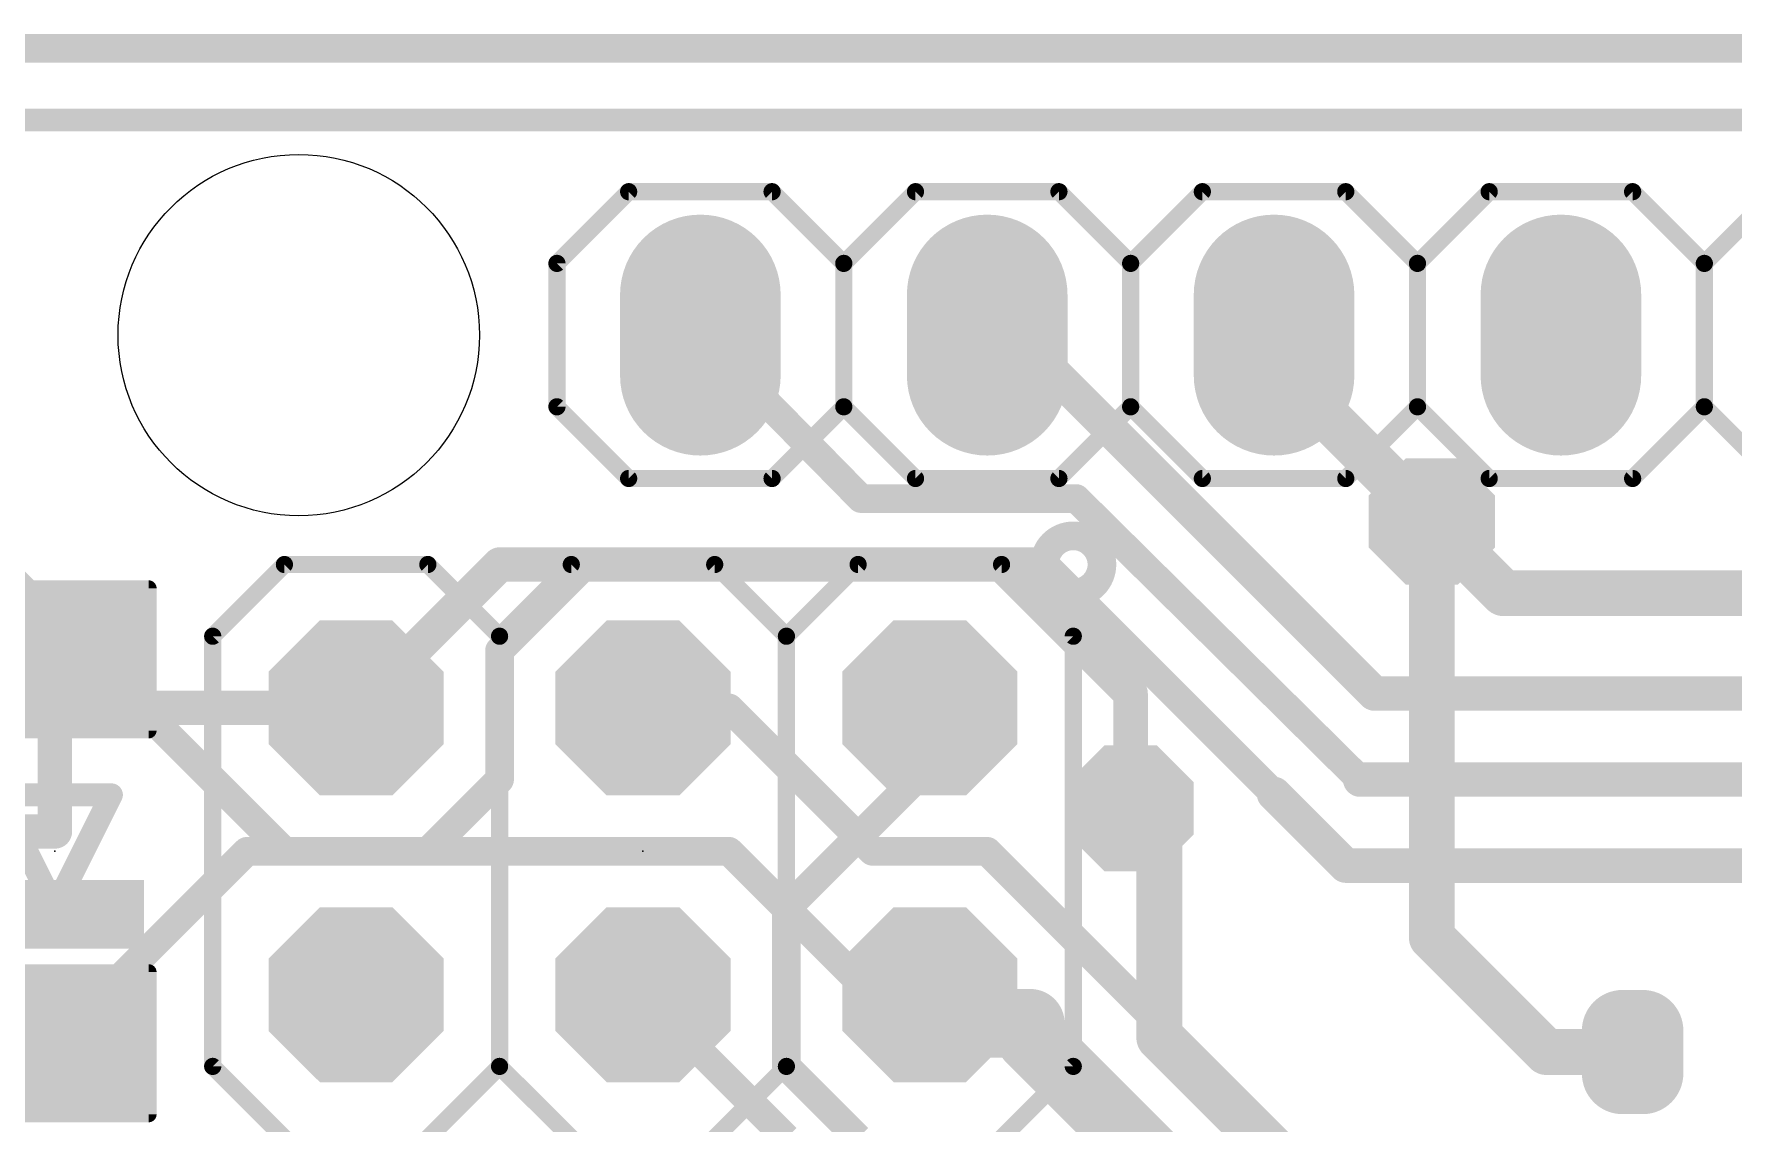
# Model space of a CAD drawing. Extents: x -20 to 130, y -23 to 56.
# Drawn here: x 12.9 to 27.94, y 43.82 to 53.47 of the extents above; entities that cross this region are included whole.
import ezdxf

# ---------------------------------------------------------------- set-up
doc = ezdxf.new("R2010")
doc.units = 0
for name, color, linetype in [('1', 22, 'CONTINUOUS'), ('16', 175, 'CONTINUOUS'), ('17', 82, 'CONTINUOUS'), ('18', 2, 'CONTINUOUS'), ('20', 7, 'CONTINUOUS'), ('21', 253, 'CONTINUOUS'), ('23', 7, 'CONTINUOUS')]:
    doc.layers.add(name, color=color, linetype=linetype)

# ---------------------------------------------------------------- blocks, each defined once
blk = doc.blocks.new('RECT176000X143744R80')
at = {"const_width": 0.3594}
blk.add_lwpolyline([(0.3703, -0.0898), (0.3703, 0.0898, 0.4142), (0.1906, 0.2695), (-0.1906, 0.2695, 0.4142), (-0.3703, 0.0898), (-0.3703, -0.0898, 0.4142), (-0.1906, -0.2695), (0.1906, -0.2695, 0.4142)], format="xyb", close=True, dxfattribs=at)
blk.add_solid([(-0.216, -0.1152), (0.216, -0.1152), (-0.216, 0.1152), (0.216, 0.1152)])
blk = doc.blocks.new('RECT')
blk.add_solid([(-0.5, -0.5), (0.5, -0.5), (-0.5, 0.5), (0.5, 0.5)])
blk = doc.blocks.new('RECT224000X288000R10')
at = {"const_width": 0.07}
blk.add_lwpolyline([(0.665, -0.83), (0.665, 0.83, 0.4142), (0.63, 0.865), (-0.63, 0.865, 0.4142), (-0.665, 0.83), (-0.665, -0.83, 0.4142), (-0.63, -0.865), (0.63, -0.865, 0.4142)], format="xyb", close=True, dxfattribs=at)
blk.add_solid([(-0.6475, -0.8475), (0.6475, -0.8475), (-0.6475, 0.8475), (0.6475, 0.8475)])
blk = doc.blocks.new('OCTAGONP')
at = {"const_width": 0.5}
blk.add_lwpolyline([(-0.25, -0.1036), (-0.25, 0.1036), (-0.1036, 0.25), (0.1036, 0.25), (0.25, 0.1036), (0.25, -0.1036), (0.1036, -0.25), (-0.1036, -0.25), (-0.25, -0.1036), (-0.25, 0.1036)], dxfattribs=at)
blk = doc.blocks.new('LONGP50')
at = {"const_width": 1}
blk.add_lwpolyline([(-0.25, 0), (0.25, 0)], dxfattribs=at)
at = {"const_width": 0.5}
for points in [[(-0.25, 0.25, 1), (-0.25, -0.25)], [(0.25, -0.25, 1), (0.25, 0.25)]]:
    blk.add_lwpolyline(points, format="xyb", dxfattribs=at)
blk = doc.blocks.new('OCTAGONV')
at = {"const_width": 0.5}
blk.add_lwpolyline([(-0.25, -0.1036), (-0.25, 0.1036), (-0.1036, 0.25), (0.1036, 0.25), (0.25, 0.1036), (0.25, -0.1036), (0.1036, -0.25), (-0.1036, -0.25), (-0.25, -0.1036), (-0.25, 0.1036)], dxfattribs=at)

msp = doc.modelspace()

# ---------------------------------------------------------------- linework, layer by layer
at = {"layer": '1'}
for points, const_width in [([(0.635, 52.705), (67.945, 52.705)], 0.2032), ([(23.876, 50.546), (23.876, 50.8)], 0.4064), ([(25.273, 49.149), (23.876, 50.546)], 0.4064), ([(25.273, 49.149), (25.273, 45.466)], 0.4064), ([(17.018, 48.768), (15.748, 47.498)], 0.3048), ([(21.463, 48.768), (17.018, 48.768)], 0.3048), ([(22.606, 47.625), (21.463, 48.768)], 0.3048), ([(13.511, 47.498), (13.081, 47.928)], 0.3048), ([(13.081, 47.928), (13.081, 46.404)], 0.3048), ([(22.606, 46.609), (22.606, 47.625)], 0.3048), ([(15.748, 47.498), (13.511, 47.498)], 0.3048), ([(19.05, 47.498), (18.288, 47.498)], 0.254), ([(20.32, 46.228), (19.05, 47.498)], 0.254), ([(13.081, 46.404), (12.368, 46.404)], 0.3048), ([(14.781, 46.228), (13.081, 44.528)], 0.254), ([(19.05, 46.228), (14.781, 46.228)], 0.254), ([(20.32, 44.958), (19.05, 46.228)], 0.254), ([(21.336, 46.228), (20.32, 46.228)], 0.254), ([(24.003, 43.561), (21.336, 46.228)], 0.254), ([(25.273, 45.466), (26.289, 44.45)], 0.4064), ([(19.558, 43.688), (18.288, 44.958)], 0.254), ([(20.828, 44.958), (20.32, 44.958)], 0.254), ([(26.289, 44.45), (27.051, 44.45)], 0.4064)]:
    msp.add_lwpolyline(points, dxfattribs=dict(at, const_width=const_width))
for points, const_width in [([(23.9776, 50.8, 1), (23.7744, 50.8)], 0.2032), ([(23.9478, 50.6178, 1), (23.8042, 50.4742)], 0.2032), ([(23.7744, 50.546, 1), (23.9776, 50.546)], 0.2032), ([(25.3746, 49.149, 1), (25.1714, 49.149)], 0.2032), ([(25.2012, 49.0772, 1), (25.3448, 49.2208)], 0.2032), ([(17.018, 48.8442, 1), (17.018, 48.6918)], 0.1524), ([(17.0719, 48.7141, 1), (16.9641, 48.8219)], 0.1524), ([(21.5169, 48.8219, 1), (21.4091, 48.7141)], 0.1524), ([(21.463, 48.6918, 1), (21.463, 48.8442)], 0.1524), ([(13.1349, 47.9819, 1), (13.0271, 47.8741)], 0.1524), ([(13.1572, 47.928, 1), (13.0048, 47.928)], 0.1524), ([(22.6822, 47.625, 1), (22.5298, 47.625)], 0.1524), ([(22.5521, 47.5711, 1), (22.6599, 47.6789)], 0.1524), ([(13.511, 47.5742, 1), (13.511, 47.4218)], 0.1524), ([(13.4571, 47.4441, 1), (13.5649, 47.5519)], 0.1524), ([(15.6941, 47.5519, 1), (15.8019, 47.4441)], 0.1524), ([(15.748, 47.4218, 1), (15.748, 47.5742)], 0.1524), ([(18.288, 47.5615, 1), (18.288, 47.4345)], 0.127), ([(19.0949, 47.5429, 1), (19.0051, 47.4531)], 0.127), ([(19.05, 47.4345, 1), (19.05, 47.5615)], 0.127), ([(22.5298, 46.609, 1), (22.6822, 46.609)], 0.1524), ([(13.081, 46.3278, 1), (13.081, 46.4802)], 0.1524), ([(13.0048, 46.404, 1), (13.1572, 46.404)], 0.1524), ([(14.781, 46.2915, 1), (14.781, 46.1645)], 0.127), ([(14.8259, 46.1831, 1), (14.7361, 46.2729)], 0.127), ([(19.0949, 46.2729, 1), (19.0051, 46.1831)], 0.127), ([(19.05, 46.1645, 1), (19.05, 46.2915)], 0.127), ([(20.32, 46.2915, 1), (20.32, 46.1645)], 0.127), ([(21.3809, 46.2729, 1), (21.2911, 46.1831)], 0.127), ([(21.336, 46.1645, 1), (21.336, 46.2915)], 0.127), ([(20.2751, 46.1831, 1), (20.3649, 46.2729)], 0.127), ([(25.3448, 45.5378, 1), (25.2012, 45.3942)], 0.2032), ([(25.1714, 45.466, 1), (25.3746, 45.466)], 0.2032), ([(18.3329, 45.0029, 1), (18.2431, 44.9131)], 0.127), ([(20.32, 45.0215, 1), (20.32, 44.8945)], 0.127), ([(20.2751, 44.9131, 1), (20.3649, 45.0029)], 0.127), ([(20.828, 44.8945, 1), (20.828, 45.0215)], 0.127), ([(13.0361, 44.5729, 1), (13.1259, 44.4831)], 0.127), ([(26.289, 44.5516, 1), (26.289, 44.3484)], 0.2032), ([(26.2172, 44.3782, 1), (26.3608, 44.5218)], 0.2032), ([(27.051, 44.3484, 1), (27.051, 44.5516)], 0.2032)]:
    msp.add_lwpolyline(points, format="xyb", dxfattribs=dict(at, const_width=const_width))
at = {"layer": '16'}
for points, const_width in [([(0.635, 52.705), (67.691, 52.705)], 0.2032), ([(20.2184, 49.3522), (18.796, 50.8)], 0.254), ([(21.59, 50.8), (21.336, 50.8)], 0.3048), ([(24.765, 47.625), (21.59, 50.8)], 0.3048), ([(22.1234, 49.3522), (20.2184, 49.3522)], 0.254), ([(24.638, 46.863), (22.1234, 49.3522)], 0.254), ([(25.908, 48.514), (25.273, 49.149)], 0.4064), ([(17.8054, 48.7934), (17.018, 48.006)], 0.254), ([(21.8186, 48.7934), (17.8054, 48.7934)], 0.254), ([(23.876, 46.736), (21.8186, 48.7934)], 0.254), ([(15.113, 46.228), (12.7, 48.641)], 0.254), ([(29.845, 48.514), (25.908, 48.514)], 0.4064), ([(17.018, 48.006), (17.018, 46.863)], 0.254), ([(29.464, 47.625), (24.765, 47.625)], 0.3048), ([(20.828, 46.99), (20.828, 47.498)], 0.254), ([(19.558, 45.72), (20.828, 46.99)], 0.254), ([(17.018, 46.863), (16.383, 46.228)], 0.254), ([(29.083, 46.863), (24.638, 46.863)], 0.3048), ([(22.86, 46.355), (22.606, 46.609)], 0.4064), ([(24.511, 46.101), (23.876, 46.736)], 0.3048), ([(22.86, 44.577), (22.86, 46.355)], 0.4064), ([(16.383, 46.228), (15.113, 46.228)], 0.254), ([(28.702, 46.101), (24.511, 46.101)], 0.3048), ([(19.558, 44.323), (19.558, 45.72)], 0.254), ([(21.082, 44.704), (20.828, 44.958)], 0.6096), ([(21.717, 44.704), (21.082, 44.704)], 0.6096), ([(21.717, 44.577), (21.717, 44.704)], 0.6096), ([(22.987, 43.307), (21.717, 44.577)], 0.6096), ([(23.876, 43.561), (22.86, 44.577)], 0.4064), ([(20.193, 43.688), (19.558, 44.323)], 0.254)]:
    msp.add_lwpolyline(points, dxfattribs=dict(at, const_width=const_width))
for points, const_width in [([(18.8413, 50.8445, 1), (18.7507, 50.7555)], 0.127), ([(21.336, 50.8762, 1), (21.336, 50.7238)], 0.1524), ([(21.6439, 50.8539, 1), (21.5361, 50.7461)], 0.1524), ([(21.59, 50.7238, 1), (21.59, 50.8762)], 0.1524), ([(20.2184, 49.4157, 1), (20.2184, 49.2887)], 0.127), ([(20.1731, 49.3077, 1), (20.2637, 49.3967)], 0.127), ([(22.1681, 49.3973, 1), (22.0787, 49.3071)], 0.127), ([(22.1234, 49.2887, 1), (22.1234, 49.4157)], 0.127), ([(25.3448, 49.2208, 1), (25.2012, 49.0772)], 0.2032), ([(17.8054, 48.8569, 1), (17.8054, 48.7299)], 0.127), ([(17.8503, 48.7485, 1), (17.7605, 48.8383)], 0.127), ([(21.8635, 48.8383, 1), (21.7737, 48.7485)], 0.127), ([(21.8186, 48.7299, 1), (21.8186, 48.8569)], 0.127), ([(25.908, 48.6156, 1), (25.908, 48.4124)], 0.2032), ([(25.8362, 48.4422, 1), (25.9798, 48.5858)], 0.2032), ([(17.0815, 48.006, 1), (16.9545, 48.006)], 0.127), ([(16.9731, 48.0509, 1), (17.0629, 47.9611)], 0.127), ([(24.765, 47.7012, 1), (24.765, 47.5488)], 0.1524), ([(24.7111, 47.5711, 1), (24.8189, 47.6789)], 0.1524), ([(20.8915, 47.498, 1), (20.7645, 47.498)], 0.127), ([(20.8729, 46.9451, 1), (20.7831, 47.0349)], 0.127), ([(17.0629, 46.8181, 1), (16.9731, 46.9079)], 0.127), ([(20.7645, 46.99, 1), (20.8915, 46.99)], 0.127), ([(24.638, 46.9392, 1), (24.638, 46.7868)], 0.1524), ([(24.5933, 46.8179, 1), (24.6827, 46.9081)], 0.127), ([(16.9545, 46.863, 1), (17.0815, 46.863)], 0.127), ([(22.6778, 46.6808, 1), (22.5342, 46.5372)], 0.2032), ([(23.9299, 46.7899, 1), (23.8221, 46.6821)], 0.1524), ([(23.8311, 46.6911, 1), (23.9209, 46.7809)], 0.127), ([(22.9616, 46.355, 1), (22.7584, 46.355)], 0.2032), ([(22.7882, 46.2832, 1), (22.9318, 46.4268)], 0.2032), ([(15.113, 46.2915, 1), (15.113, 46.1645)], 0.127), ([(16.383, 46.1645, 1), (16.383, 46.2915)], 0.127), ([(15.0681, 46.1831, 1), (15.1579, 46.2729)], 0.127), ([(16.3381, 46.2729, 1), (16.4279, 46.1831)], 0.127), ([(24.511, 46.1772, 1), (24.511, 46.0248)], 0.1524), ([(24.4571, 46.0471, 1), (24.5649, 46.1549)], 0.1524), ([(19.6215, 45.72, 1), (19.4945, 45.72)], 0.127), ([(19.5131, 45.7649, 1), (19.6029, 45.6751)], 0.127), ([(20.9358, 45.0658, 1), (20.7202, 44.8502)], 0.3048), ([(21.082, 44.8564, 1), (21.082, 44.5516)], 0.3048), ([(21.8694, 44.704, 1), (21.5646, 44.704)], 0.3048), ([(21.717, 44.5516, 1), (21.717, 44.8564)], 0.3048), ([(20.9742, 44.5962, 1), (21.1898, 44.8118)], 0.3048), ([(21.8248, 44.6848, 1), (21.6092, 44.4692)], 0.3048), ([(21.5646, 44.577, 1), (21.8694, 44.577)], 0.3048), ([(22.9318, 44.6488, 1), (22.7882, 44.5052)], 0.2032), ([(22.7584, 44.577, 1), (22.9616, 44.577)], 0.2032), ([(19.6029, 44.3679, 1), (19.5131, 44.2781)], 0.127), ([(19.4945, 44.323, 1), (19.6215, 44.323)], 0.127)]:
    msp.add_lwpolyline(points, format="xyb", dxfattribs=dict(at, const_width=const_width))
at = {"layer": '20', "const_width": 0.254}
msp.add_lwpolyline([(1, 53.34), (64.516, 53.34)], dxfattribs=at)
at = {"layer": '20'}
msp.add_circle((15.24, 50.8), 1.6, dxfattribs=at)
at = {"layer": '21'}
for points, const_width in [([(17.526, 51.435), (18.161, 52.07)], 0.1524), ([(18.161, 52.07), (19.431, 52.07)], 0.1524), ([(20.066, 51.435), (19.431, 52.07)], 0.1524), ([(20.066, 51.435), (20.701, 52.07)], 0.1524), ([(20.701, 52.07), (21.971, 52.07)], 0.1524), ([(21.971, 52.07), (22.606, 51.435)], 0.1524), ([(22.606, 51.435), (23.241, 52.07)], 0.1524), ([(23.241, 52.07), (24.511, 52.07)], 0.1524), ([(24.511, 52.07), (25.146, 51.435)], 0.1524), ([(25.146, 51.435), (25.781, 52.07)], 0.1524), ([(25.781, 52.07), (27.051, 52.07)], 0.1524), ([(27.686, 51.435), (27.051, 52.07)], 0.1524), ([(27.686, 51.435), (28.321, 52.07)], 0.1524), ([(17.526, 50.165), (17.526, 51.435)], 0.1524), ([(20.066, 50.165), (20.066, 51.435)], 0.1524), ([(22.606, 50.165), (22.606, 51.435)], 0.1524), ([(25.146, 50.165), (25.146, 51.435)], 0.1524), ([(27.686, 50.165), (27.686, 51.435)], 0.1524), ([(18.161, 49.53), (17.526, 50.165)], 0.1524), ([(19.431, 49.53), (20.066, 50.165)], 0.1524), ([(20.701, 49.53), (20.066, 50.165)], 0.1524), ([(22.606, 50.165), (21.971, 49.53)], 0.1524), ([(23.241, 49.53), (22.606, 50.165)], 0.1524), ([(25.146, 50.165), (24.511, 49.53)], 0.1524), ([(25.781, 49.53), (25.146, 50.165)], 0.1524), ([(27.051, 49.53), (27.686, 50.165)], 0.1524), ([(28.321, 49.53), (27.686, 50.165)], 0.1524), ([(19.431, 49.53), (18.161, 49.53)], 0.1524), ([(21.971, 49.53), (20.701, 49.53)], 0.1524), ([(24.511, 49.53), (23.241, 49.53)], 0.1524), ([(27.051, 49.53), (25.781, 49.53)], 0.1524), ([(15.113, 48.768), (14.478, 48.133)], 0.1524), ([(16.383, 48.768), (15.113, 48.768)], 0.1524), ([(17.018, 48.133), (16.383, 48.768)], 0.1524), ([(17.653, 48.768), (17.018, 48.133)], 0.1524), ([(18.923, 48.768), (17.653, 48.768)], 0.1524), ([(19.558, 48.133), (18.923, 48.768)], 0.1524), ([(20.193, 48.768), (19.558, 48.133)], 0.1524), ([(21.463, 48.768), (20.193, 48.768)], 0.1524), ([(22.098, 48.133), (21.463, 48.768)], 0.1524), ([(14.478, 44.323), (14.478, 48.133)], 0.1524), ([(17.018, 44.323), (17.018, 48.133)], 0.1524), ([(19.558, 44.323), (19.558, 48.133)], 0.1524), ([(22.098, 48.133), (22.098, 44.323)], 0.1524), ([(12.581, 46.728), (13.081, 45.728)], 0.2032), ([(13.581, 46.728), (12.581, 46.728)], 0.2032), ([(13.081, 45.728), (13.581, 46.728)], 0.2032), ([(15.113, 43.688), (14.478, 44.323)], 0.1524), ([(17.018, 44.323), (16.383, 43.688)], 0.1524), ([(17.653, 43.688), (17.018, 44.323)], 0.1524), ([(19.558, 44.323), (18.923, 43.688)], 0.1524), ([(20.193, 43.688), (19.558, 44.323)], 0.1524), ([(22.098, 44.323), (21.463, 43.688)], 0.1524)]:
    msp.add_lwpolyline(points, dxfattribs=dict(at, const_width=const_width))
for points, const_width in [([(18.161, 52.1081, 1), (18.161, 52.0319)], 0.0762), ([(18.1879, 52.0431, 1), (18.1341, 52.0969)], 0.0762), ([(19.4579, 52.0969, 1), (19.4041, 52.0431)], 0.0762), ([(19.431, 52.0319, 1), (19.431, 52.1081)], 0.0762), ([(20.701, 52.1081, 1), (20.701, 52.0319)], 0.0762), ([(20.7279, 52.0431, 1), (20.6741, 52.0969)], 0.0762), ([(21.9979, 52.0969, 1), (21.9441, 52.0431)], 0.0762), ([(21.971, 52.0319, 1), (21.971, 52.1081)], 0.0762), ([(23.241, 52.1081, 1), (23.241, 52.0319)], 0.0762), ([(23.2679, 52.0431, 1), (23.2141, 52.0969)], 0.0762), ([(24.5379, 52.0969, 1), (24.4841, 52.0431)], 0.0762), ([(24.511, 52.0319, 1), (24.511, 52.1081)], 0.0762), ([(25.781, 52.1081, 1), (25.781, 52.0319)], 0.0762), ([(25.8079, 52.0431, 1), (25.7541, 52.0969)], 0.0762), ([(27.0779, 52.0969, 1), (27.0241, 52.0431)], 0.0762), ([(27.051, 52.0319, 1), (27.051, 52.1081)], 0.0762), ([(17.5641, 51.435, 1), (17.4879, 51.435)], 0.0762), ([(17.4991, 51.4619, 1), (17.5529, 51.4081)], 0.0762), ([(20.1041, 51.435, 1), (20.0279, 51.435)], 0.0762), ([(20.0391, 51.4619, 1), (20.0929, 51.4081)], 0.0762), ([(20.0391, 51.4081, 1), (20.0929, 51.4619)], 0.0762), ([(22.6441, 51.435, 1), (22.5679, 51.435)], 0.0762), ([(22.5791, 51.4619, 1), (22.6329, 51.4081)], 0.0762), ([(22.5791, 51.4081, 1), (22.6329, 51.4619)], 0.0762), ([(25.1841, 51.435, 1), (25.1079, 51.435)], 0.0762), ([(25.1191, 51.4619, 1), (25.1729, 51.4081)], 0.0762), ([(25.1191, 51.4081, 1), (25.1729, 51.4619)], 0.0762), ([(27.7241, 51.435, 1), (27.6479, 51.435)], 0.0762), ([(27.6591, 51.4619, 1), (27.7129, 51.4081)], 0.0762), ([(27.6591, 51.4081, 1), (27.7129, 51.4619)], 0.0762), ([(17.4879, 50.165, 1), (17.5641, 50.165)], 0.0762), ([(17.5529, 50.1919, 1), (17.4991, 50.1381)], 0.0762), ([(20.0279, 50.165, 1), (20.1041, 50.165)], 0.0762), ([(20.0929, 50.1919, 1), (20.0391, 50.1381)], 0.0762), ([(20.0929, 50.1381, 1), (20.0391, 50.1919)], 0.0762), ([(22.5679, 50.165, 1), (22.6441, 50.165)], 0.0762), ([(22.6329, 50.1919, 1), (22.5791, 50.1381)], 0.0762), ([(22.6329, 50.1381, 1), (22.5791, 50.1919)], 0.0762), ([(25.1079, 50.165, 1), (25.1841, 50.165)], 0.0762), ([(25.1729, 50.1919, 1), (25.1191, 50.1381)], 0.0762), ([(25.1729, 50.1381, 1), (25.1191, 50.1919)], 0.0762), ([(27.6479, 50.165, 1), (27.7241, 50.165)], 0.0762), ([(27.7129, 50.1919, 1), (27.6591, 50.1381)], 0.0762), ([(27.7129, 50.1381, 1), (27.6591, 50.1919)], 0.0762), ([(18.161, 49.5681, 1), (18.161, 49.4919)], 0.0762), ([(18.1341, 49.5031, 1), (18.1879, 49.5569)], 0.0762), ([(19.4041, 49.5569, 1), (19.4579, 49.5031)], 0.0762), ([(19.431, 49.4919, 1), (19.431, 49.5681)], 0.0762), ([(20.701, 49.5681, 1), (20.701, 49.4919)], 0.0762), ([(20.6741, 49.5031, 1), (20.7279, 49.5569)], 0.0762), ([(21.9441, 49.5569, 1), (21.9979, 49.5031)], 0.0762), ([(21.971, 49.4919, 1), (21.971, 49.5681)], 0.0762), ([(23.241, 49.5681, 1), (23.241, 49.4919)], 0.0762), ([(23.2141, 49.5031, 1), (23.2679, 49.5569)], 0.0762), ([(24.4841, 49.5569, 1), (24.5379, 49.5031)], 0.0762), ([(24.511, 49.4919, 1), (24.511, 49.5681)], 0.0762), ([(25.781, 49.5681, 1), (25.781, 49.4919)], 0.0762), ([(25.7541, 49.5031, 1), (25.8079, 49.5569)], 0.0762), ([(27.0241, 49.5569, 1), (27.0779, 49.5031)], 0.0762), ([(27.051, 49.4919, 1), (27.051, 49.5681)], 0.0762), ([(22.098, 48.514, 1), (22.098, 49.022, 1), (22.098, 48.514)], 0.254), ([(15.113, 48.8061, 1), (15.113, 48.7299)], 0.0762), ([(15.1399, 48.7411, 1), (15.0861, 48.7949)], 0.0762), ([(16.4099, 48.7949, 1), (16.3561, 48.7411)], 0.0762), ([(16.383, 48.7299, 1), (16.383, 48.8061)], 0.0762), ([(17.653, 48.8061, 1), (17.653, 48.7299)], 0.0762), ([(17.6799, 48.7411, 1), (17.6261, 48.7949)], 0.0762), ([(18.9499, 48.7949, 1), (18.8961, 48.7411)], 0.0762), ([(18.923, 48.7299, 1), (18.923, 48.8061)], 0.0762), ([(20.193, 48.8061, 1), (20.193, 48.7299)], 0.0762), ([(20.2199, 48.7411, 1), (20.1661, 48.7949)], 0.0762), ([(21.4899, 48.7949, 1), (21.4361, 48.7411)], 0.0762), ([(21.463, 48.7299, 1), (21.463, 48.8061)], 0.0762), ([(14.5161, 48.133, 1), (14.4399, 48.133)], 0.0762), ([(14.4511, 48.1599, 1), (14.5049, 48.1061)], 0.0762), ([(17.0561, 48.133, 1), (16.9799, 48.133)], 0.0762), ([(16.9911, 48.1599, 1), (17.0449, 48.1061)], 0.0762), ([(16.9911, 48.1061, 1), (17.0449, 48.1599)], 0.0762), ([(19.5961, 48.133, 1), (19.5199, 48.133)], 0.0762), ([(19.5311, 48.1599, 1), (19.5849, 48.1061)], 0.0762), ([(19.5311, 48.1061, 1), (19.5849, 48.1599)], 0.0762), ([(22.1361, 48.133, 1), (22.0599, 48.133)], 0.0762), ([(22.0711, 48.1061, 1), (22.1249, 48.1599)], 0.0762), ([(13.6264, 46.7053, 1), (13.5356, 46.7507)], 0.1016), ([(13.581, 46.6772, 1), (13.581, 46.7788)], 0.1016), ([(13.0356, 45.7507, 1), (13.1264, 45.7053)], 0.1016), ([(13.0356, 45.7053, 1), (13.1264, 45.7507)], 0.1016), ([(14.5049, 44.3499, 1), (14.4511, 44.2961)], 0.0762), ([(17.0449, 44.3499, 1), (16.9911, 44.2961)], 0.0762), ([(17.0449, 44.2961, 1), (16.9911, 44.3499)], 0.0762), ([(19.5849, 44.3499, 1), (19.5311, 44.2961)], 0.0762), ([(19.5849, 44.2961, 1), (19.5311, 44.3499)], 0.0762), ([(22.1249, 44.2961, 1), (22.0711, 44.3499)], 0.0762), ([(14.4399, 44.323, 1), (14.5161, 44.323)], 0.0762), ([(16.9799, 44.323, 1), (17.0561, 44.323)], 0.0762), ([(19.5199, 44.323, 1), (19.5961, 44.323)], 0.0762), ([(22.0599, 44.323, 1), (22.1361, 44.323)], 0.0762)]:
    msp.add_lwpolyline(points, format="xyb", dxfattribs=dict(at, const_width=const_width))
at = {"layer": '23'}
for p in [(13.081, 46.228), (18.288, 46.228)]:
    msp.add_point(p, dxfattribs=at)

# ---------------------------------------------------------------- block references
at = {"layer": '1'}
for name, p, rotation in [('RECT224000X288000R10', (13.081, 47.928), 90), ('RECT224000X288000R10', (13.081, 44.528), 90), ('RECT176000X143744R80', (27.051, 44.45), 270)]:
    msp.add_blockref(name, p, dxfattribs=dict(at, rotation=rotation))
at = {"layer": '17'}
for name, p, xscale, yscale, rotation in [('LONGP50', (18.796, 50.8), 1.4224, 1.4224, 270), ('LONGP50', (18.796, 50.8), 1.4224, 1.4224, 270), ('LONGP50', (21.336, 50.8), 1.4224, 1.4224, 270), ('LONGP50', (21.336, 50.8), 1.4224, 1.4224, 270), ('LONGP50', (23.876, 50.8), 1.4224, 1.4224, 270), ('LONGP50', (23.876, 50.8), 1.4224, 1.4224, 270), ('LONGP50', (26.416, 50.8), 1.4224, 1.4224, 270), ('LONGP50', (26.416, 50.8), 1.4224, 1.4224, 270), ('OCTAGONP', (15.748, 47.498), 1.55, 1.55, 180), ('OCTAGONP', (15.748, 47.498), 1.55, 1.55, 180), ('OCTAGONP', (18.288, 47.498), 1.55, 1.55, 180), ('OCTAGONP', (18.288, 47.498), 1.55, 1.55, 180), ('OCTAGONP', (20.828, 47.498), 1.55, 1.55, 180), ('OCTAGONP', (20.828, 47.498), 1.55, 1.55, 180), ('OCTAGONP', (15.748, 44.958), 1.55, 1.55, 180), ('OCTAGONP', (15.748, 44.958), 1.55, 1.55, 180), ('OCTAGONP', (18.288, 44.958), 1.55, 1.55, 180), ('OCTAGONP', (18.288, 44.958), 1.55, 1.55, 180), ('OCTAGONP', (20.828, 44.958), 1.55, 1.55, 180), ('OCTAGONP', (20.828, 44.958), 1.55, 1.55, 180)]:
    msp.add_blockref(name, p, dxfattribs=dict(at, xscale=xscale, yscale=yscale, rotation=rotation))
at = {"layer": '18', "xscale": 1.1176, "yscale": 1.1176}
for p in [(25.273, 49.149), (25.273, 49.149), (22.606, 46.609), (22.606, 46.609)]:
    msp.add_blockref('OCTAGONV', p, dxfattribs=at)
at = {"layer": '21', "xscale": 0.6096, "yscale": 1.5748, "rotation": 90}
msp.add_blockref('RECT', (13.081, 45.6692), dxfattribs=at)

doc.saveas('drawing.dxf')
